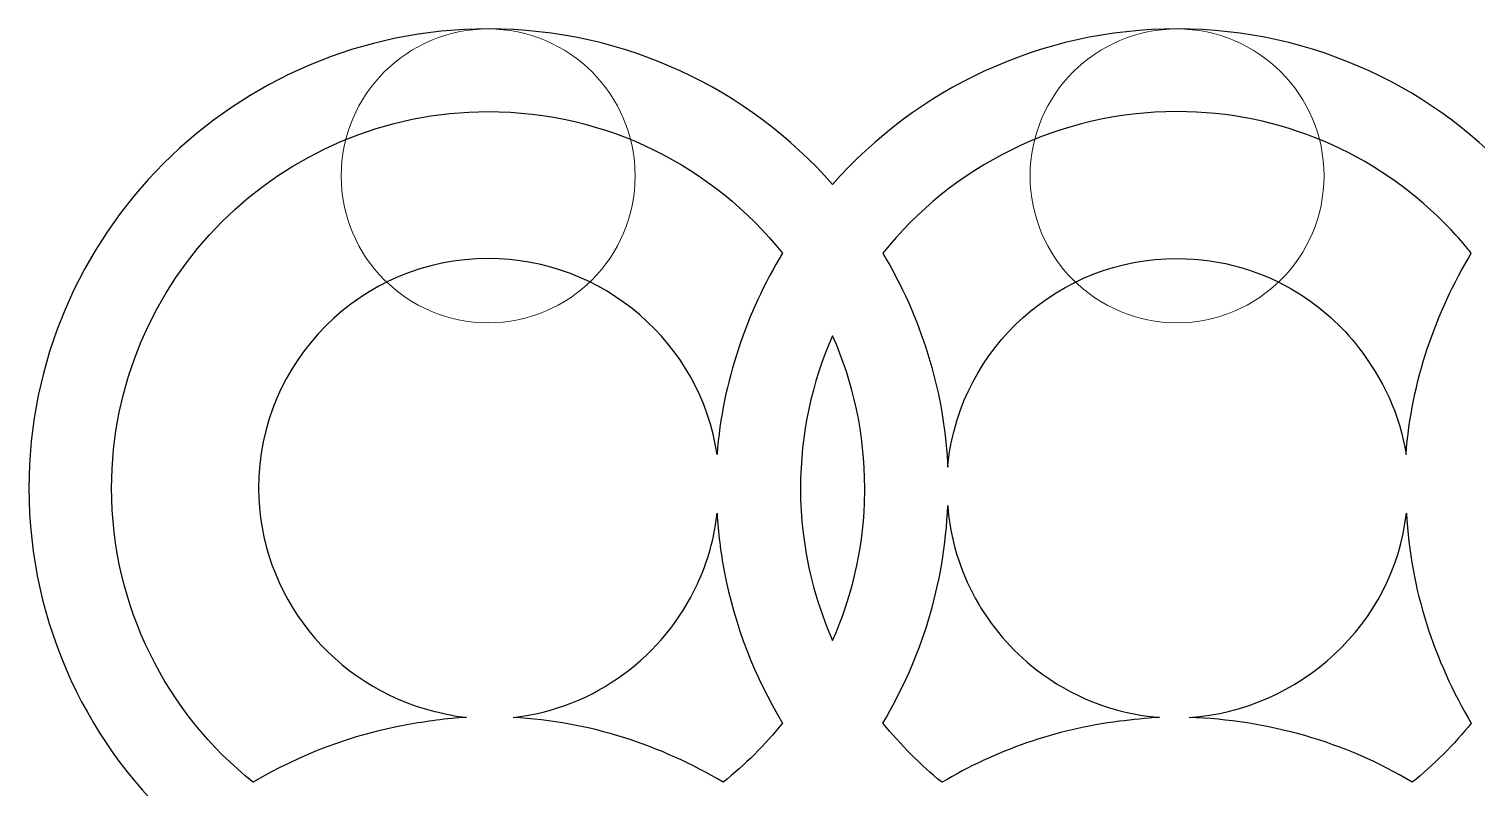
# Model space of a CAD drawing. Header units: centimetres. Extents: x -52 to 52, y -40 to 40.
# Drawn here: x -52.09 to -20.58, y 23.49 to 40 of the extents above; entities that cross this region are included whole.
import ezdxf

# ---------------------------------------------------------------- set-up
doc = ezdxf.new("R2010")
doc.units = ezdxf.units.CM
doc.header["$MEASUREMENT"] = 0
doc.layers.add('layer 1', color=7, linetype='Continuous')

msp = doc.modelspace()

# ---------------------------------------------------------------- linework, layer by layer
at = {"layer": 'layer 1', "color": 114, "lineweight": 9}
for centre in [(-42.09334, 36.8), (-42.09334, 36.8), (-42.09334, 36.8), (-42.09334, 36.8), (-42.09334, 36.8), (-27.09334, 36.8), (-27.09334, 36.8), (-27.09334, 36.8), (-27.09334, 36.8), (-27.09334, 36.8)]:
    msp.add_ellipse(centre, major_axis=(0, 3.2), ratio=1, dxfattribs=at)
at = {"layer": 'layer 1', "color": 114}
for points, knots in [([(-48.70703, 7.4999), (-48.70703, 7.4999), (-48.70714, 7.5), (-48.70714, 7.5), (-48.70714, 7.5), (-48.70714, 7.5), (-48.70716, 7.50002), (-48.70716, 7.50002), (-48.70716, 7.50002), (-50.78352, 9.33253), (-52.09334, 12.01361), (-52.09334, 15), (-52.09334, 15), (-52.09334, 17.98637), (-50.78354, 20.66749), (-48.70718, 22.50002), (-48.70718, 22.50002), (-48.70718, 22.50002), (-48.70718, 22.50002), (-48.70718, 22.50002), (-48.70718, 22.50002), (-50.78354, 24.33252), (-52.09334, 27.01362), (-52.09334, 30), (-52.09334, 30), (-52.09334, 35.52191), (-47.61527, 40), (-42.09334, 40), (-42.09334, 40), (-39.10688, 40), (-36.42588, 38.69022), (-34.59337, 36.61379), (-34.59337, 36.61379), (-32.76085, 38.69018), (-30.07975, 40), (-27.09334, 40), (-27.09334, 40), (-24.10694, 40), (-21.42588, 38.69015), (-19.59337, 36.61378), (-19.59337, 36.61378), (-17.76084, 38.69017), (-15.07974, 40), (-12.09334, 40), (-12.09334, 40), (-6.57141, 40), (-2.09334, 35.52191), (-2.09334, 30), (-2.09334, 30), (-2.09334, 27.0136), (-3.40326, 24.33263), (-5.47963, 22.50011), (-5.47963, 22.50011), (-3.4032, 20.66758), (-2.09334, 17.98644), (-2.09334, 15), (-2.09334, 15), (-2.09334, 12.0136), (-3.40317, 9.33253), (-5.47955, 7.50002), (-5.47955, 7.50002), (-3.40315, 5.66749), (-2.09334, 2.98639), (-2.09334, 0), (-2.09334, 0), (-2.09334, -2.98645), (-3.40311, -5.66906), (-5.47955, -7.50157), (-5.47955, -7.50157), (-3.40316, -9.3341), (-2.09334, -12.0136), (-2.09334, -15), (-2.09334, -15), (-2.09334, -17.98639), (-3.40319, -20.66746), (-5.47956, -22.49997), (-5.47956, -22.49997), (-3.40317, -24.33252), (-2.09334, -27.01361), (-2.09334, -30), (-2.09334, -30), (-2.09334, -35.52191), (-6.57141, -40), (-12.09334, -40), (-12.09334, -40), (-15.07975, -40), (-17.76086, -38.69018), (-19.59338, -36.61379), (-19.59338, -36.61379), (-21.42589, -38.69023), (-24.10688, -40), (-27.09334, -40), (-27.09334, -40), (-30.07975, -40), (-32.76082, -38.69019), (-34.59334, -36.6138), (-34.59334, -36.6138), (-36.42586, -38.69017), (-39.10695, -40), (-42.09334, -40), (-42.09334, -40), (-47.61527, -40), (-52.09334, -35.52191), (-52.09334, -30), (-52.09334, -30), (-52.09334, -27.01361), (-50.78351, -24.33253), (-48.70714, -22.50001), (-48.70714, -22.50001), (-48.70714, -22.50001), (-48.70717, -22.49998), (-48.70717, -22.49998), (-48.70717, -22.49998), (-50.78352, -20.66748), (-52.09334, -17.98638), (-52.09334, -15), (-52.09334, -15), (-52.09334, -12.01362), (-50.78353, -9.3325), (-48.70717, -7.49998), (-48.70717, -7.49998), (-48.70717, -7.49998), (-48.70714, -7.49995), (-48.70714, -7.49995), (-48.70714, -7.49995), (-48.70714, -7.49995), (-48.70703, 7.4999), (-48.70703, 7.4999)], [0, 0, 0, 0, 0.03030303, 0.03030303, 0.03030303, 0.03030303, 0.06060606, 0.06060606, 0.06060606, 0.06060606, 0.09090909, 0.09090909, 0.09090909, 0.09090909, 0.12121212, 0.12121212, 0.12121212, 0.12121212, 0.15151515, 0.15151515, 0.15151515, 0.15151515, 0.18181818, 0.18181818, 0.18181818, 0.18181818, 0.21212121, 0.21212121, 0.21212121, 0.21212121, 0.24242424, 0.24242424, 0.24242424, 0.24242424, 0.27272727, 0.27272727, 0.27272727, 0.27272727, 0.3030303, 0.3030303, 0.3030303, 0.3030303, 0.33333333, 0.33333333, 0.33333333, 0.33333333, 0.36363636, 0.36363636, 0.36363636, 0.36363636, 0.39393939, 0.39393939, 0.39393939, 0.39393939, 0.42424242, 0.42424242, 0.42424242, 0.42424242, 0.45454545, 0.45454545, 0.45454545, 0.45454545, 0.48484848, 0.48484848, 0.48484848, 0.48484848, 0.51515152, 0.51515152, 0.51515152, 0.51515152, 0.54545455, 0.54545455, 0.54545455, 0.54545455, 0.57575758, 0.57575758, 0.57575758, 0.57575758, 0.60606061, 0.60606061, 0.60606061, 0.60606061, 0.63636364, 0.63636364, 0.63636364, 0.63636364, 0.66666667, 0.66666667, 0.66666667, 0.66666667, 0.6969697, 0.6969697, 0.6969697, 0.6969697, 0.72727273, 0.72727273, 0.72727273, 0.72727273, 0.75757576, 0.75757576, 0.75757576, 0.75757576, 0.78787879, 0.78787879, 0.78787879, 0.78787879, 0.81818182, 0.81818182, 0.81818182, 0.81818182, 0.84848485, 0.84848485, 0.84848485, 0.84848485, 0.87878788, 0.87878788, 0.87878788, 0.87878788, 0.90909091, 0.90909091, 0.90909091, 0.90909091, 0.93939394, 0.93939394, 0.93939394, 0.93939394, 1, 1, 1, 1]), ([(-47.21061, 23.5928), (-46.19746, 24.19757), (-45.06835, 24.62822), (-43.86474, 24.84344), (-43.86474, 24.84344), (-43.43609, 24.92009), (-43.00222, 24.98641), (-42.56723, 25.00666), (-42.56723, 25.00666), (-42.80262, 25.0288), (-43.03331, 25.08323), (-43.25824, 25.13756), (-43.25824, 25.13756), (-43.25824, 25.13756), (-43.25825, 25.13756), (-43.25825, 25.13756), (-43.25825, 25.13756), (-45.45199, 25.66745), (-47.09334, 27.66943), (-47.09334, 30), (-47.09334, 30), (-47.09334, 32.76096), (-44.85431, 35), (-42.09334, 35), (-42.09334, 35), (-39.58111, 35), (-37.46344, 33.1462), (-37.10904, 30.73222), (-37.10904, 30.73222), (-36.99361, 32.32647), (-36.46203, 33.81717), (-35.68606, 35.11714), (-35.68606, 35.11714), (-37.18882, 36.99618), (-39.50077, 38.2), (-42.09334, 38.2), (-42.09334, 38.2), (-46.62132, 38.2), (-50.29334, 34.52797), (-50.29334, 30), (-50.29334, 30), (-50.29334, 27.40748), (-49.08957, 25.09554), (-47.21061, 23.5928)], [0, 0, 0, 0, 0.08333333, 0.08333333, 0.08333333, 0.08333333, 0.16666667, 0.16666667, 0.16666667, 0.16666667, 0.25, 0.25, 0.25, 0.25, 0.33333333, 0.33333333, 0.33333333, 0.33333333, 0.41666667, 0.41666667, 0.41666667, 0.41666667, 0.5, 0.5, 0.5, 0.5, 0.58333333, 0.58333333, 0.58333333, 0.58333333, 0.66666667, 0.66666667, 0.66666667, 0.66666667, 0.75, 0.75, 0.75, 0.75, 0.83333333, 0.83333333, 0.83333333, 0.83333333, 1, 1, 1, 1]), ([(-20.68614, 35.11723), (-21.46212, 33.81724), (-21.99127, 32.32649), (-22.1067, 30.73222), (-22.1067, 30.73222), (-22.23419, 31.60057), (-22.62507, 32.39626), (-23.13899, 33.05935), (-23.13899, 33.05935), (-23.5049, 33.53148), (-23.95338, 33.93642), (-24.46288, 34.25232), (-24.46288, 34.25232), (-25.2271, 34.72615), (-26.12824, 35), (-27.09334, 35), (-27.09334, 35), (-29.66494, 35), (-31.79758, 33.05753), (-32.0765, 30.56012), (-32.0765, 30.56012), (-32.08025, 30.52659), (-32.08383, 30.49301), (-32.0869, 30.45928), (-32.0869, 30.45928), (-32.08831, 30.49046), (-32.08995, 30.52161), (-32.09166, 30.55277), (-32.09166, 30.55277), (-32.18011, 32.16001), (-32.67546, 33.73473), (-33.50065, 35.11714), (-33.50065, 35.11714), (-31.99789, 36.99619), (-29.68591, 38.2), (-27.09334, 38.2), (-27.09334, 38.2), (-24.82609, 38.2), (-22.77347, 37.2793), (-21.28896, 35.79151), (-21.28896, 35.79151), (-21.14185, 35.64407), (-21.00034, 35.49106), (-20.86473, 35.33284), (-20.86473, 35.33284), (-20.80401, 35.262), (-20.74445, 35.19014), (-20.68614, 35.11723)], [0, 0, 0, 0, 0.07692308, 0.07692308, 0.07692308, 0.07692308, 0.15384615, 0.15384615, 0.15384615, 0.15384615, 0.23076923, 0.23076923, 0.23076923, 0.23076923, 0.30769231, 0.30769231, 0.30769231, 0.30769231, 0.38461538, 0.38461538, 0.38461538, 0.38461538, 0.46153846, 0.46153846, 0.46153846, 0.46153846, 0.53846154, 0.53846154, 0.53846154, 0.53846154, 0.61538462, 0.61538462, 0.61538462, 0.61538462, 0.69230769, 0.69230769, 0.69230769, 0.69230769, 0.76923077, 0.76923077, 0.76923077, 0.76923077, 0.84615385, 0.84615385, 0.84615385, 0.84615385, 1, 1, 1, 1]), ([(-34.59333, 26.68044), (-34.91803, 27.41278), (-35.13858, 28.20148), (-35.23623, 29.02781), (-35.23623, 29.02781), (-35.2739, 29.34662), (-35.29334, 29.67107), (-35.29334, 30), (-35.29334, 30), (-35.29334, 31.18336), (-35.0447, 32.3034), (-34.59334, 33.31955), (-34.59334, 33.31955), (-34.14336, 32.30466), (-33.89334, 31.18146), (-33.89334, 30), (-33.89334, 30), (-33.89334, 29.8915), (-33.89545, 29.78347), (-33.89963, 29.676), (-33.89963, 29.676), (-33.89963, 29.676), (-33.89963, 29.67599), (-33.89963, 29.67599), (-33.89963, 29.67599), (-33.94094, 28.61313), (-34.18467, 27.60213), (-34.59333, 26.68044)], [0, 0, 0, 0, 0.125, 0.125, 0.125, 0.125, 0.25, 0.25, 0.25, 0.25, 0.375, 0.375, 0.375, 0.375, 0.5, 0.5, 0.5, 0.5, 0.625, 0.625, 0.625, 0.625, 0.75, 0.75, 0.75, 0.75, 1, 1, 1, 1]), ([(-27.4784, 25.00666), (-28.48179, 25.08309), (-29.40353, 25.46369), (-30.15558, 26.04512), (-30.15558, 26.04512), (-31.2455, 26.88779), (-31.97892, 28.16908), (-32.08725, 29.62354), (-32.08725, 29.62354), (-32.15126, 27.89532), (-32.66715, 26.27899), (-33.50057, 24.88277), (-33.50057, 24.88277), (-33.11073, 24.41496), (-32.68678, 23.97362), (-32.21064, 23.59283), (-32.21064, 23.59283), (-31.05388, 24.2833), (-29.74603, 24.7468), (-28.34863, 24.92189), (-28.34863, 24.92189), (-28.34863, 24.92189), (-28.34857, 24.9219), (-28.34857, 24.9219), (-28.34857, 24.9219), (-28.34857, 24.9219), (-28.34847, 24.92191), (-28.34847, 24.92191), (-28.34847, 24.92191), (-28.06123, 24.95063), (-27.77183, 24.99554), (-27.4784, 25.00666)], [0, 0, 0, 0, 0.11111111, 0.11111111, 0.11111111, 0.11111111, 0.22222222, 0.22222222, 0.22222222, 0.22222222, 0.33333333, 0.33333333, 0.33333333, 0.33333333, 0.44444444, 0.44444444, 0.44444444, 0.44444444, 0.55555556, 0.55555556, 0.55555556, 0.55555556, 0.66666667, 0.66666667, 0.66666667, 0.66666667, 0.77777778, 0.77777778, 0.77777778, 0.77777778, 1, 1, 1, 1]), ([(-35.68615, 24.88272), (-35.68615, 24.88272), (-35.68616, 24.88274), (-35.68616, 24.88274), (-35.68616, 24.88274), (-35.68616, 24.88274), (-35.68627, 24.88293), (-35.68627, 24.88293), (-35.68627, 24.88293), (-36.28521, 25.88633), (-36.72979, 27.00344), (-36.95554, 28.19404), (-36.95554, 28.19404), (-37.03366, 28.60606), (-37.08565, 29.02687), (-37.10865, 29.45483), (-37.10865, 29.45483), (-37.16781, 28.90953), (-37.31543, 28.39049), (-37.53679, 27.91216), (-37.53679, 27.91216), (-38.2601, 26.34918), (-39.77053, 25.19853), (-41.55282, 25.00686), (-41.55282, 25.00686), (-39.88636, 24.91806), (-38.32802, 24.39983), (-36.97608, 23.59282), (-36.97608, 23.59282), (-36.49987, 23.97369), (-36.06703, 24.40652), (-35.68617, 24.88272), (-35.68617, 24.88272), (-35.68617, 24.88272), (-35.68616, 24.88274), (-35.68616, 24.88274), (-35.68616, 24.88274), (-35.68616, 24.88274), (-35.68615, 24.88275), (-35.68615, 24.88275), (-35.68615, 24.88275), (-35.68615, 24.88275), (-35.68615, 24.88272), (-35.68615, 24.88272)], [0, 0, 0, 0, 0.08333333, 0.08333333, 0.08333333, 0.08333333, 0.16666667, 0.16666667, 0.16666667, 0.16666667, 0.25, 0.25, 0.25, 0.25, 0.33333333, 0.33333333, 0.33333333, 0.33333333, 0.41666667, 0.41666667, 0.41666667, 0.41666667, 0.5, 0.5, 0.5, 0.5, 0.58333333, 0.58333333, 0.58333333, 0.58333333, 0.66666667, 0.66666667, 0.66666667, 0.66666667, 0.75, 0.75, 0.75, 0.75, 0.83333333, 0.83333333, 0.83333333, 0.83333333, 1, 1, 1, 1]), ([(-22.10102, 29.45483), (-22.36034, 27.04581), (-24.43047, 25.16079), (-26.82956, 25.0066), (-26.82956, 25.0066), (-25.16414, 24.95124), (-23.39948, 24.47393), (-21.97612, 23.5928), (-21.97612, 23.5928), (-21.97612, 23.5928), (-21.97609, 23.59282), (-21.97609, 23.59282), (-21.97609, 23.59282), (-21.97609, 23.59282), (-21.97608, 23.59283), (-21.97608, 23.59283), (-21.97608, 23.59283), (-21.51388, 23.96231), (-21.05202, 24.42526), (-20.68616, 24.88272), (-20.68616, 24.88272), (-21.49243, 26.23342), (-22.01155, 27.79012), (-22.10102, 29.45483)], [0, 0, 0, 0, 0.14285714, 0.14285714, 0.14285714, 0.14285714, 0.28571429, 0.28571429, 0.28571429, 0.28571429, 0.42857143, 0.42857143, 0.42857143, 0.42857143, 0.57142857, 0.57142857, 0.57142857, 0.57142857, 0.71428571, 0.71428571, 0.71428571, 0.71428571, 1, 1, 1, 1])]:
    msp.add_open_spline(points, degree=3, knots=knots, dxfattribs=at)
at = {"layer": 'layer 1', "color": 254, "lineweight": 9}
for points, knots in [([(-48.70703, 7.4999), (-48.70703, 7.4999), (-48.70714, 7.5), (-48.70714, 7.5), (-48.70714, 7.5), (-48.70714, 7.5), (-48.70716, 7.50002), (-48.70716, 7.50002), (-48.70716, 7.50002), (-50.78352, 9.33253), (-52.09334, 12.01361), (-52.09334, 15), (-52.09334, 15), (-52.09334, 17.98637), (-50.78354, 20.66749), (-48.70718, 22.50002), (-48.70718, 22.50002), (-48.70718, 22.50002), (-48.70718, 22.50002), (-48.70718, 22.50002), (-48.70718, 22.50002), (-50.78354, 24.33252), (-52.09334, 27.01362), (-52.09334, 30), (-52.09334, 30), (-52.09334, 35.52191), (-47.61527, 40), (-42.09334, 40), (-42.09334, 40), (-39.10688, 40), (-36.42588, 38.69022), (-34.59337, 36.61379), (-34.59337, 36.61379), (-32.76085, 38.69018), (-30.07975, 40), (-27.09334, 40), (-27.09334, 40), (-24.10694, 40), (-21.42588, 38.69015), (-19.59337, 36.61378), (-19.59337, 36.61378), (-17.76084, 38.69017), (-15.07974, 40), (-12.09334, 40), (-12.09334, 40), (-6.57141, 40), (-2.09334, 35.52191), (-2.09334, 30), (-2.09334, 30), (-2.09334, 27.0136), (-3.40326, 24.33263), (-5.47963, 22.50011), (-5.47963, 22.50011), (-3.4032, 20.66758), (-2.09334, 17.98644), (-2.09334, 15), (-2.09334, 15), (-2.09334, 12.0136), (-3.40317, 9.33253), (-5.47955, 7.50002), (-5.47955, 7.50002), (-3.40315, 5.66749), (-2.09334, 2.98639), (-2.09334, 0), (-2.09334, 0), (-2.09334, -2.98645), (-3.40311, -5.66906), (-5.47955, -7.50157), (-5.47955, -7.50157), (-3.40316, -9.3341), (-2.09334, -12.0136), (-2.09334, -15), (-2.09334, -15), (-2.09334, -17.98639), (-3.40319, -20.66746), (-5.47956, -22.49997), (-5.47956, -22.49997), (-3.40317, -24.33252), (-2.09334, -27.01361), (-2.09334, -30), (-2.09334, -30), (-2.09334, -35.52191), (-6.57141, -40), (-12.09334, -40), (-12.09334, -40), (-15.07975, -40), (-17.76086, -38.69018), (-19.59338, -36.61379), (-19.59338, -36.61379), (-21.42589, -38.69023), (-24.10688, -40), (-27.09334, -40), (-27.09334, -40), (-30.07975, -40), (-32.76082, -38.69019), (-34.59334, -36.6138), (-34.59334, -36.6138), (-36.42586, -38.69017), (-39.10695, -40), (-42.09334, -40), (-42.09334, -40), (-47.61527, -40), (-52.09334, -35.52191), (-52.09334, -30), (-52.09334, -30), (-52.09334, -27.01361), (-50.78351, -24.33253), (-48.70714, -22.50001), (-48.70714, -22.50001), (-48.70714, -22.50001), (-48.70717, -22.49998), (-48.70717, -22.49998), (-48.70717, -22.49998), (-50.78352, -20.66748), (-52.09334, -17.98638), (-52.09334, -15), (-52.09334, -15), (-52.09334, -12.01362), (-50.78353, -9.3325), (-48.70717, -7.49998), (-48.70717, -7.49998), (-48.70717, -7.49998), (-48.70714, -7.49995), (-48.70714, -7.49995)], [0, 0, 0, 0, 0.03125, 0.03125, 0.03125, 0.03125, 0.0625, 0.0625, 0.0625, 0.0625, 0.09375, 0.09375, 0.09375, 0.09375, 0.125, 0.125, 0.125, 0.125, 0.15625, 0.15625, 0.15625, 0.15625, 0.1875, 0.1875, 0.1875, 0.1875, 0.21875, 0.21875, 0.21875, 0.21875, 0.25, 0.25, 0.25, 0.25, 0.28125, 0.28125, 0.28125, 0.28125, 0.3125, 0.3125, 0.3125, 0.3125, 0.34375, 0.34375, 0.34375, 0.34375, 0.375, 0.375, 0.375, 0.375, 0.40625, 0.40625, 0.40625, 0.40625, 0.4375, 0.4375, 0.4375, 0.4375, 0.46875, 0.46875, 0.46875, 0.46875, 0.5, 0.5, 0.5, 0.5, 0.53125, 0.53125, 0.53125, 0.53125, 0.5625, 0.5625, 0.5625, 0.5625, 0.59375, 0.59375, 0.59375, 0.59375, 0.625, 0.625, 0.625, 0.625, 0.65625, 0.65625, 0.65625, 0.65625, 0.6875, 0.6875, 0.6875, 0.6875, 0.71875, 0.71875, 0.71875, 0.71875, 0.75, 0.75, 0.75, 0.75, 0.78125, 0.78125, 0.78125, 0.78125, 0.8125, 0.8125, 0.8125, 0.8125, 0.84375, 0.84375, 0.84375, 0.84375, 0.875, 0.875, 0.875, 0.875, 0.90625, 0.90625, 0.90625, 0.90625, 0.9375, 0.9375, 0.9375, 0.9375, 1, 1, 1, 1]), ([(-47.21061, 23.5928), (-46.19746, 24.19757), (-45.06835, 24.62822), (-43.86474, 24.84344), (-43.86474, 24.84344), (-43.43609, 24.92009), (-43.00222, 24.98641), (-42.56723, 25.00666), (-42.56723, 25.00666), (-42.80262, 25.0288), (-43.03331, 25.08323), (-43.25824, 25.13756), (-43.25824, 25.13756), (-43.25824, 25.13756), (-43.25825, 25.13756), (-43.25825, 25.13756), (-43.25825, 25.13756), (-45.45199, 25.66745), (-47.09334, 27.66943), (-47.09334, 30), (-47.09334, 30), (-47.09334, 32.76096), (-44.85431, 35), (-42.09334, 35), (-42.09334, 35), (-39.58111, 35), (-37.46344, 33.1462), (-37.10904, 30.73222), (-37.10904, 30.73222), (-36.99361, 32.32647), (-36.46203, 33.81717), (-35.68606, 35.11714), (-35.68606, 35.11714), (-37.18882, 36.99618), (-39.50077, 38.2), (-42.09334, 38.2), (-42.09334, 38.2), (-46.62132, 38.2), (-50.29334, 34.52797), (-50.29334, 30), (-50.29334, 30), (-50.29334, 27.40748), (-49.08957, 25.09554), (-47.21061, 23.5928)], [0, 0, 0, 0, 0.08333333, 0.08333333, 0.08333333, 0.08333333, 0.16666667, 0.16666667, 0.16666667, 0.16666667, 0.25, 0.25, 0.25, 0.25, 0.33333333, 0.33333333, 0.33333333, 0.33333333, 0.41666667, 0.41666667, 0.41666667, 0.41666667, 0.5, 0.5, 0.5, 0.5, 0.58333333, 0.58333333, 0.58333333, 0.58333333, 0.66666667, 0.66666667, 0.66666667, 0.66666667, 0.75, 0.75, 0.75, 0.75, 0.83333333, 0.83333333, 0.83333333, 0.83333333, 1, 1, 1, 1]), ([(-20.68614, 35.11723), (-21.46212, 33.81724), (-21.99127, 32.32649), (-22.1067, 30.73222), (-22.1067, 30.73222), (-22.23419, 31.60057), (-22.62507, 32.39626), (-23.13899, 33.05935), (-23.13899, 33.05935), (-23.5049, 33.53148), (-23.95338, 33.93642), (-24.46288, 34.25232), (-24.46288, 34.25232), (-25.2271, 34.72615), (-26.12824, 35), (-27.09334, 35), (-27.09334, 35), (-29.66494, 35), (-31.79758, 33.05753), (-32.0765, 30.56012), (-32.0765, 30.56012), (-32.08025, 30.52659), (-32.08383, 30.49301), (-32.0869, 30.45928), (-32.0869, 30.45928), (-32.08831, 30.49046), (-32.08995, 30.52161), (-32.09166, 30.55277), (-32.09166, 30.55277), (-32.18011, 32.16001), (-32.67546, 33.73473), (-33.50065, 35.11714), (-33.50065, 35.11714), (-31.99789, 36.99619), (-29.68591, 38.2), (-27.09334, 38.2), (-27.09334, 38.2), (-24.82609, 38.2), (-22.77347, 37.2793), (-21.28896, 35.79151), (-21.28896, 35.79151), (-21.14185, 35.64407), (-21.00034, 35.49106), (-20.86473, 35.33284), (-20.86473, 35.33284), (-20.80401, 35.262), (-20.74445, 35.19014), (-20.68614, 35.11723)], [0, 0, 0, 0, 0.07692308, 0.07692308, 0.07692308, 0.07692308, 0.15384615, 0.15384615, 0.15384615, 0.15384615, 0.23076923, 0.23076923, 0.23076923, 0.23076923, 0.30769231, 0.30769231, 0.30769231, 0.30769231, 0.38461538, 0.38461538, 0.38461538, 0.38461538, 0.46153846, 0.46153846, 0.46153846, 0.46153846, 0.53846154, 0.53846154, 0.53846154, 0.53846154, 0.61538462, 0.61538462, 0.61538462, 0.61538462, 0.69230769, 0.69230769, 0.69230769, 0.69230769, 0.76923077, 0.76923077, 0.76923077, 0.76923077, 0.84615385, 0.84615385, 0.84615385, 0.84615385, 1, 1, 1, 1]), ([(-34.59333, 26.68044), (-34.91803, 27.41278), (-35.13858, 28.20148), (-35.23623, 29.02781), (-35.23623, 29.02781), (-35.2739, 29.34662), (-35.29334, 29.67107), (-35.29334, 30), (-35.29334, 30), (-35.29334, 31.18336), (-35.0447, 32.3034), (-34.59334, 33.31955), (-34.59334, 33.31955), (-34.14336, 32.30466), (-33.89334, 31.18146), (-33.89334, 30), (-33.89334, 30), (-33.89334, 29.8915), (-33.89545, 29.78347), (-33.89963, 29.676), (-33.89963, 29.676), (-33.89963, 29.676), (-33.89963, 29.67599), (-33.89963, 29.67599), (-33.89963, 29.67599), (-33.94094, 28.61313), (-34.18467, 27.60213), (-34.59333, 26.68044)], [0, 0, 0, 0, 0.125, 0.125, 0.125, 0.125, 0.25, 0.25, 0.25, 0.25, 0.375, 0.375, 0.375, 0.375, 0.5, 0.5, 0.5, 0.5, 0.625, 0.625, 0.625, 0.625, 0.75, 0.75, 0.75, 0.75, 1, 1, 1, 1]), ([(-27.4784, 25.00666), (-28.48179, 25.08309), (-29.40353, 25.46369), (-30.15558, 26.04512), (-30.15558, 26.04512), (-31.2455, 26.88779), (-31.97892, 28.16908), (-32.08725, 29.62354), (-32.08725, 29.62354), (-32.15126, 27.89532), (-32.66715, 26.27899), (-33.50057, 24.88277), (-33.50057, 24.88277), (-33.11073, 24.41496), (-32.68678, 23.97362), (-32.21064, 23.59283), (-32.21064, 23.59283), (-31.05388, 24.2833), (-29.74603, 24.7468), (-28.34863, 24.92189), (-28.34863, 24.92189), (-28.34863, 24.92189), (-28.34857, 24.9219), (-28.34857, 24.9219), (-28.34857, 24.9219), (-28.34857, 24.9219), (-28.34847, 24.92191), (-28.34847, 24.92191), (-28.34847, 24.92191), (-28.06123, 24.95063), (-27.77183, 24.99554), (-27.4784, 25.00666)], [0, 0, 0, 0, 0.11111111, 0.11111111, 0.11111111, 0.11111111, 0.22222222, 0.22222222, 0.22222222, 0.22222222, 0.33333333, 0.33333333, 0.33333333, 0.33333333, 0.44444444, 0.44444444, 0.44444444, 0.44444444, 0.55555556, 0.55555556, 0.55555556, 0.55555556, 0.66666667, 0.66666667, 0.66666667, 0.66666667, 0.77777778, 0.77777778, 0.77777778, 0.77777778, 1, 1, 1, 1]), ([(-35.68615, 24.88272), (-35.68615, 24.88272), (-35.68616, 24.88274), (-35.68616, 24.88274), (-35.68616, 24.88274), (-35.68616, 24.88274), (-35.68627, 24.88293), (-35.68627, 24.88293), (-35.68627, 24.88293), (-36.28521, 25.88633), (-36.72979, 27.00344), (-36.95554, 28.19404), (-36.95554, 28.19404), (-37.03366, 28.60606), (-37.08565, 29.02687), (-37.10865, 29.45483), (-37.10865, 29.45483), (-37.16781, 28.90953), (-37.31543, 28.39049), (-37.53679, 27.91216), (-37.53679, 27.91216), (-38.2601, 26.34918), (-39.77053, 25.19853), (-41.55282, 25.00686), (-41.55282, 25.00686), (-39.88636, 24.91806), (-38.32802, 24.39983), (-36.97608, 23.59282), (-36.97608, 23.59282), (-36.49987, 23.97369), (-36.06703, 24.40652), (-35.68617, 24.88272), (-35.68617, 24.88272), (-35.68617, 24.88272), (-35.68616, 24.88274), (-35.68616, 24.88274), (-35.68616, 24.88274), (-35.68616, 24.88274), (-35.68615, 24.88275), (-35.68615, 24.88275)], [0, 0, 0, 0, 0.09090909, 0.09090909, 0.09090909, 0.09090909, 0.18181818, 0.18181818, 0.18181818, 0.18181818, 0.27272727, 0.27272727, 0.27272727, 0.27272727, 0.36363636, 0.36363636, 0.36363636, 0.36363636, 0.45454545, 0.45454545, 0.45454545, 0.45454545, 0.54545455, 0.54545455, 0.54545455, 0.54545455, 0.63636364, 0.63636364, 0.63636364, 0.63636364, 0.72727273, 0.72727273, 0.72727273, 0.72727273, 0.81818182, 0.81818182, 0.81818182, 0.81818182, 1, 1, 1, 1]), ([(-22.10102, 29.45483), (-22.36034, 27.04581), (-24.43047, 25.16079), (-26.82956, 25.0066), (-26.82956, 25.0066), (-25.16414, 24.95124), (-23.39948, 24.47393), (-21.97612, 23.5928), (-21.97612, 23.5928), (-21.97612, 23.5928), (-21.97609, 23.59282), (-21.97609, 23.59282), (-21.97609, 23.59282), (-21.97609, 23.59282), (-21.97608, 23.59283), (-21.97608, 23.59283), (-21.97608, 23.59283), (-21.51388, 23.96231), (-21.05202, 24.42526), (-20.68616, 24.88272), (-20.68616, 24.88272), (-21.49243, 26.23342), (-22.01155, 27.79012), (-22.10102, 29.45483)], [0, 0, 0, 0, 0.14285714, 0.14285714, 0.14285714, 0.14285714, 0.28571429, 0.28571429, 0.28571429, 0.28571429, 0.42857143, 0.42857143, 0.42857143, 0.42857143, 0.57142857, 0.57142857, 0.57142857, 0.57142857, 0.71428571, 0.71428571, 0.71428571, 0.71428571, 1, 1, 1, 1])]:
    msp.add_open_spline(points, degree=3, knots=knots, dxfattribs=at)

doc.saveas('drawing.dxf')
